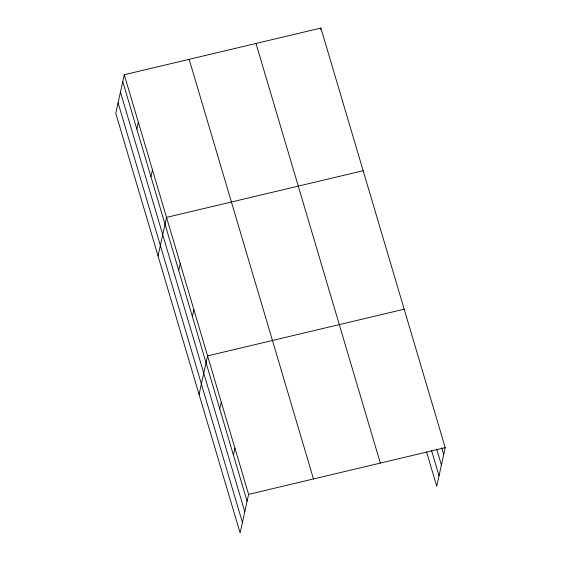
<?xml version="1.0" encoding="UTF-8"?>
<svg xmlns="http://www.w3.org/2000/svg" width="561" height="561" viewBox="0 0 561 561"><rect width="100%" height="100%" fill="white"/><g stroke="black" fill="none" stroke-linecap="round" stroke-linejoin="round"><path stroke-width="0.84" d="M124.269 74.732L115.783 113.322L240.115 532.95L248.6 494.367L124.269 74.732L320.885 28.05L445.217 447.678L436.731 486.268L426.535 451.857M136.849 129.156L138.357 122.291M150.944 176.715L152.452 169.85M158.055 255.991L166.54 217.409L363.156 170.726M178.707 270.43L180.214 263.572M192.388 316.593L193.896 309.728M199.085 394.474L207.57 355.891L404.186 309.202M219.737 408.913L221.244 402.048M320.548 29.572L320.885 28.05M233.418 455.069L234.926 448.204M248.6 494.367L445.217 447.678M441.717 447.832L443.709 454.543M436.682 449.066L441.402 465.013M431.577 450.616L439.032 475.798M255.998 43.456L380.33 463.084M189.148 59.326L313.487 478.961M122.761 81.597L247.092 501.232M120.461 92.067L244.792 511.695M118.083 102.852L242.422 522.48"/></g></svg>
